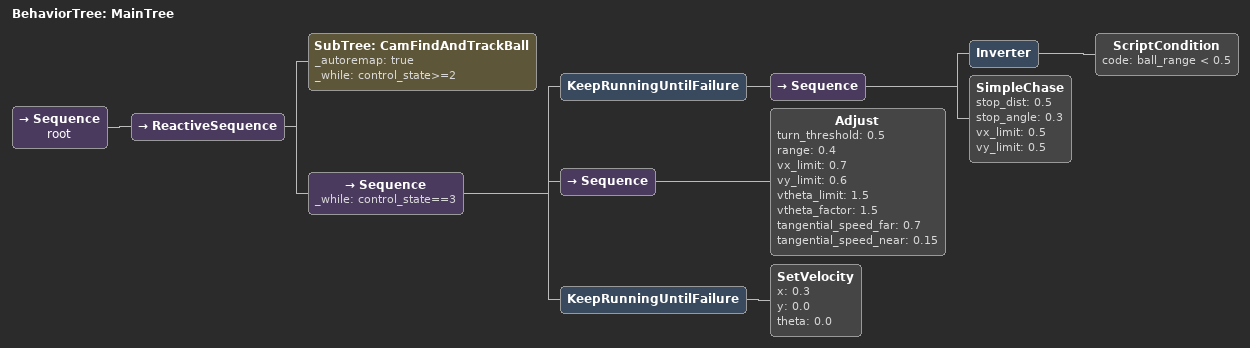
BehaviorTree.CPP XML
<root BTCPP_format="4" >
    <include path="./subtrees/subtree_cam_find_and_track_ball.xml" />

     <BehaviorTree ID="MainTree">
        <Sequence name="root">
            <ReactiveSequence>
               <SubTree ID="CamFindAndTrackBall" _autoremap="true" _while="control_state>=2" />
               <Sequence _while="control_state==3">
                  <KeepRunningUntilFailure>           <!-- 실패할 때까지 반복 -->
                     <Sequence>
                        <Inverter>         <!-- 자식 노드 결과 뒤집기, 공이 가까우면 성공으로 두고 공이 멀리 있는동안만 쫓아가도 록-->
                           <ScriptCondition code="ball_range &lt; 0.5" />
                        </Inverter>
                        <SimpleChase  stop_dist="0.5" stop_angle="0.3" vx_limit="0.5" vy_limit="0.5" />       <!-- SimpleChase -->
                     </Sequence>
                  </KeepRunningUntilFailure>

                  <Sequence>
                        <Adjust
                            turn_threshold="0.5" range="0.4"
                            vx_limit="0.7" vy_limit="0.6" vtheta_limit="1.5"
                            vtheta_factor="1.5"
                            tangential_speed_far="0.7"
                            tangential_speed_near="0.15" />
                  </Sequence>

                  <KeepRunningUntilFailure>
                     <SetVelocity x="0.3" y="0.0" theta="0.0" />      <!-- 드리블 시작 -->
                  </KeepRunningUntilFailure>
               </Sequence>
            </ReactiveSequence>
        </Sequence>
     </BehaviorTree>
</root>
